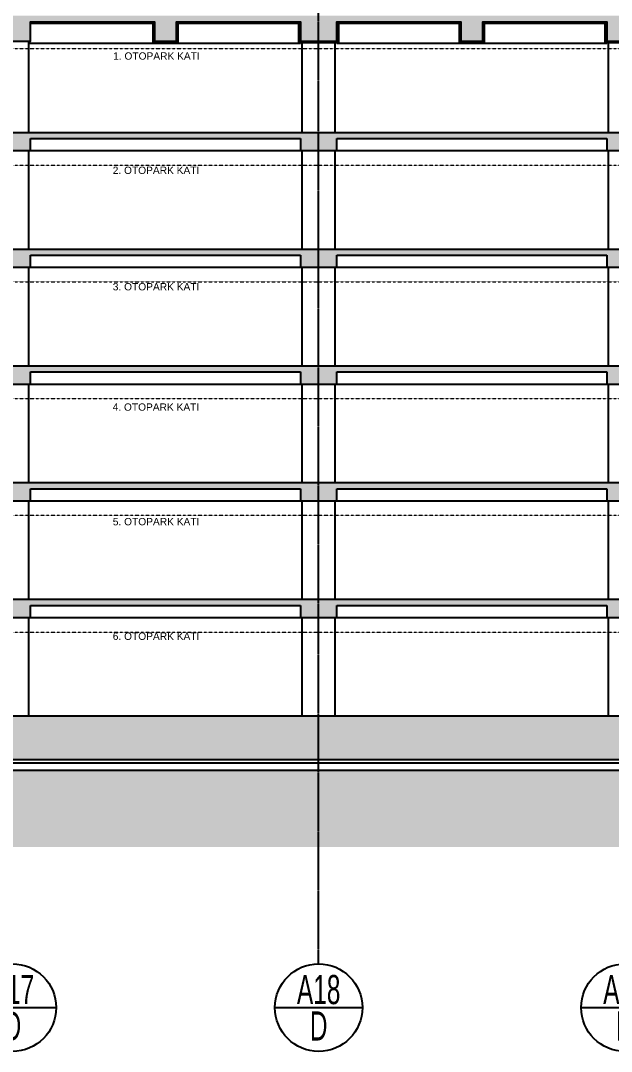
# Model space of a CAD drawing. Header units: centimetres. Extents: x -678439 to 71514, y -426864 to 8594.
# Drawn here: x 43532 to 45153, y 1200 to 4027 of the extents above; entities that cross this region are included whole.
import ezdxf
from ezdxf.enums import TextEntityAlignment as Align

# ---------------------------------------------------------------- set-up
doc = ezdxf.new("R2010")
doc.units = ezdxf.units.CM
doc.header["$LTSCALE"] = 0.01
doc.header["$MEASUREMENT"] = 0
for name, pattern in [('$0$CENTER', [50.8, 31.75, -6.35, 6.35, -6.35]), ('HIDDEN', [9.525, 6.35, -3.175]), ('HIDDEN2', [0.1875, 0.125, -0.0625]), ('K5LT_AXLED', [19.5, 15, -1.5, 1.5, -1.5])]:
    doc.linetypes.add(name, pattern=pattern)
doc.layers.get('0').update_dxf_attribs({"lineweight": 0})
for name, color, linetype in [('$0$V-0_Axis', 8, '$0$CENTER'), ('AR-Water Isolation', 1, 'HIDDEN2'), ('V-0_Elevation_015', 103, 'Continuous'), ('V-0_Hatch_Concrete', 252, 'Continuous'), ('V-0_Text_Axis_10', 132, 'Continuous'), ('V-0_Text_Tr', 7, 'Continuous'), ('V-2_Column', 160, 'Continuous'), ('V_DUVAR', 3, 'Continuous')]:
    doc.layers.add(name, color=color, linetype=linetype)
doc.layers.add('AG-Insulation_Heat_Rockwool', color=95, linetype='BATTING', lineweight=13)
doc.layers.add('AR-HIDDEN', color=9, linetype='HIDDEN', lineweight=18)
doc.styles.add('VIVA_100', font='arial.ttf', dxfattribs={"height": 20})
doc.styles.add('VIVA_200', font='arial.ttf', dxfattribs={"height": 50})
doc.linetypes.add('BATTING', pattern='A,0.0001,-0.1,[134,ltypeshp.shx,S=0.1,R=0,X=-0.1,Y=0],-0.2,[134,ltypeshp.shx,S=0.1,R=180,X=0.1,Y=0],-0.1', length=0.4001)

# ---------------------------------------------------------------- blocks, each defined once
blk = doc.blocks.new('V_AKS ETIKET')
at = {"layer": 'V-0_Text_Axis_10', "ltscale": 50}
blk.add_line((-60, 60), (60, 60), dxfattribs=at)
blk.add_circle((0, 60), 60, dxfattribs=at)
at = {"layer": 'V-0_Text_Axis_10', "style": 'VIVA_200', "width": 0.6}
for tag, p in [('AKS', (0, 52.8)), ('BLOK', (0, 2.9))]:
    blk.add_attdef(tag, text='', height=40, dxfattribs=at).set_placement(p, align=Align.BOTTOM_CENTER)

msp = doc.modelspace()

# ---------------------------------------------------------------- hatches: boundary and pattern name
at = {"ltscale": 0.3}
h = msp.add_hatch(dxfattribs=at)
h.set_pattern_fill('EARTH', color=16, scale=10)
h.set_pattern_definition([(3e-14, (-9498.566, -12628.464), (63.5, 63.5), [63.5, -63.5]), (3e-14, (-9498.566, -12604.65), (63.5, 63.5), [63.5, -63.5]), (3e-14, (-9498.566, -12580.84), (63.5, 63.5), [63.5, -63.5]), (90, (-9490.63, -12572.9), (-63.5, 63.5), [63.5, -63.5]), (90, (-9466.816, -12572.9), (-63.5, 63.5), [63.5, -63.5]), (90, (-9443, -12572.9), (-63.5, 63.5), [63.5, -63.5])])
h.paths.add_polyline_path([(51534.7, 5247), (50824.7, 5254.1), (50824.7, 2000), (50864.7, 2000), (50864.7, 1960), (50824.7, 1970), (41219.3, 1970), (41219.3, 1760), (51024.7, 1760), (51024.7, 5145), (51826.8, 5145), (51826.8, 5247)])
at = {"layer": 'V-0_Hatch_Concrete', "transparency": 33554534}
h = msp.add_hatch(color=256, dxfattribs=at)
h.dxf.hatch_style = 1
h.paths.add_polyline_path([(50804.7, 4885), (50724.7, 4885), (50179.7, 4885), (50179.7, 4835), (50279.7, 4835), (50279.7, 4870), (50724.7, 4870), (50724.7, 4835), (50764.7, 4835), (50764.7, 4040), (50179.7, 4040), (50179.7, 3970), (50279.7, 3970), (50279.7, 4023), (50724.7, 4023), (50724.7, 3970), (50764.7, 3970), (50764.7, 3720), (50179.7, 3720), (50179.7, 3670), (50279.7, 3670), (50279.7, 3703), (50724.7, 3703), (50724.7, 3670), (50764.7, 3670), (50764.7, 3400), (50179.7, 3400), (50179.7, 3350), (50279.7, 3350), (50279.7, 3383), (50724.7, 3383), (50724.7, 3350), (50764.7, 3350), (50764.7, 3080), (50179.7, 3080), (50179.7, 3030), (50279.7, 3030), (50279.7, 3063), (50724.7, 3063), (50724.7, 3030), (50764.7, 3030), (50764.7, 2760), (50179.7, 2760), (50179.7, 2710), (50279.7, 2710), (50279.7, 2743), (50724.7, 2743), (50724.7, 2710), (50764.7, 2710), (50764.7, 2440), (50179.7, 2440), (50179.7, 2390), (50279.7, 2390), (50279.7, 2423), (50724.7, 2423), (50724.7, 2390), (50764.7, 2390), (50764.7, 2120), (41219.3, 2120), (41219.3, 2000), (50804.7, 2000)])
h = msp.add_hatch(color=256, dxfattribs=at)
h.dxf.hatch_style = 1
h.paths.add_polyline_path([(48599.7, 4023), (48939.7, 4023), (48939.7, 3970), (48999.7, 3970), (48999.7, 4023), (49339.7, 4023), (49339.7, 3990), (49439.7, 3990), (49439.7, 4023), (49779.7, 4023), (49779.7, 3970), (49839.7, 3970), (49839.7, 4023), (49929.7, 4023), (49929.7, 4040), (41219.3, 4040), (41219.3, 4015), (41369.7, 4015), (41369.7, 3970), (41469.7, 3970), (41469.7, 4023), (41779.7, 4023), (41779.7, 3970), (41879.7, 3970), (41879.7, 4023), (42219.7, 4023), (42219.7, 3970), (42279.7, 3970), (42279.7, 4023), (42619.7, 4023), (42619.7, 3970), (42719.7, 3970), (42719.7, 4023), (43059.7, 4023), (43059.7, 3970), (43119.7, 3970), (43119.7, 4023), (43459.7, 4023), (43459.7, 3970), (43559.7, 3970), (43559.7, 4023), (43899.7, 4023), (43899.7, 3970), (43959.7, 3970), (43959.7, 4023), (44299.7, 4023), (44299.7, 3970), (44399.7, 3970), (44399.7, 4023), (44739.7, 4023), (44739.7, 3970), (44799.7, 3970), (44799.7, 4023), (45139.7, 4023), (45139.7, 3970), (45239.7, 3970), (45239.7, 4023), (45579.7, 4023), (45579.7, 3970), (45639.7, 3970), (45639.7, 4023), (45979.7, 4023), (45979.7, 3970), (46079.7, 3970), (46079.7, 4023), (46419.7, 4023), (46419.7, 3970), (46479.7, 3970), (46479.7, 4023), (46819.7, 4023), (46819.7, 3970), (46919.7, 3970), (46919.7, 4023), (47259.7, 4023), (47259.7, 3970), (47319.7, 3970), (47319.7, 4023), (47659.7, 4023), (47659.7, 3970), (47759.7, 3970), (47759.7, 4023), (48099.7, 4023), (48099.7, 3970), (48159.7, 3970), (48159.7, 4023), (48499.7, 4023), (48499.7, 3970), (48599.7, 3970)])
h.paths.add_polyline_path([(48599.7, 3703), (49339.7, 3703), (49339.7, 3670), (49439.7, 3670), (49439.7, 3703), (49869.7, 3703), (49869.7, 3670), (49929.7, 3670), (49929.7, 3720), (41219.3, 3720), (41219.3, 3703), (41359.7, 3703), (41359.7, 3670), (41469.7, 3670), (41469.7, 3703), (41779.7, 3703), (41779.7, 3670), (41879.7, 3670), (41879.7, 3703), (42619.7, 3703), (42619.7, 3670), (42719.7, 3670), (42719.7, 3703), (43459.7, 3703), (43459.7, 3670), (43559.7, 3670), (43559.7, 3703), (44299.7, 3703), (44299.7, 3670), (44399.7, 3670), (44399.7, 3703), (45139.7, 3703), (45139.7, 3670), (45239.7, 3670), (45239.7, 3703), (45979.7, 3703), (45979.7, 3670), (46079.7, 3670), (46079.7, 3703), (46819.7, 3703), (46819.7, 3670), (46919.7, 3670), (46919.7, 3703), (47659.7, 3703), (47659.7, 3670), (47759.7, 3670), (47759.7, 3703), (48499.7, 3703), (48499.7, 3670), (48599.7, 3670)])
h.paths.add_polyline_path([(48599.7, 3383), (49339.7, 3383), (49339.7, 3350), (49439.7, 3350), (49439.7, 3383), (49869.7, 3383), (49869.7, 3350), (49929.7, 3350), (49929.7, 3400), (41219.3, 3400), (41219.3, 3383), (41359.7, 3383), (41359.7, 3350), (41459.7, 3350), (41459.7, 3383), (41779.7, 3383), (41779.7, 3350), (41879.7, 3350), (41879.7, 3383), (42619.7, 3383), (42619.7, 3350), (42719.7, 3350), (42719.7, 3383), (43459.7, 3383), (43459.7, 3350), (43559.7, 3350), (43559.7, 3383), (44299.7, 3383), (44299.7, 3350), (44399.7, 3350), (44399.7, 3383), (45139.7, 3383), (45139.7, 3350), (45239.7, 3350), (45239.7, 3383), (45979.7, 3383), (45979.7, 3350), (46079.7, 3350), (46079.7, 3383), (46819.7, 3383), (46819.7, 3350), (46919.7, 3350), (46919.7, 3383), (47659.7, 3383), (47659.7, 3350), (47759.7, 3350), (47759.7, 3383), (48499.7, 3383), (48499.7, 3350), (48599.7, 3350)])
h.paths.add_polyline_path([(48599.7, 3063), (49339.7, 3063), (49339.7, 3030), (49439.7, 3030), (49439.7, 3063), (49869.7, 3063), (49869.7, 3030), (49929.7, 3030), (49929.7, 3080), (41219.3, 3080), (41219.3, 3063), (41359.7, 3063), (41359.7, 3030), (41459.7, 3030), (41459.7, 3063), (41779.7, 3063), (41779.7, 3030), (41879.7, 3030), (41879.7, 3063), (42619.7, 3063), (42619.7, 3030), (42719.7, 3030), (42719.7, 3063), (43459.7, 3063), (43459.7, 3030), (43559.7, 3030), (43559.7, 3063), (44299.7, 3063), (44299.7, 3030), (44399.7, 3030), (44399.7, 3063), (45139.7, 3063), (45139.7, 3030), (45239.7, 3030), (45239.7, 3063), (45979.7, 3063), (45979.7, 3030), (46079.7, 3030), (46079.7, 3063), (46819.7, 3063), (46819.7, 3030), (46919.7, 3030), (46919.7, 3063), (47659.7, 3063), (47659.7, 3030), (47759.7, 3030), (47759.7, 3063), (48499.7, 3063), (48499.7, 3030), (48599.7, 3030)])
h.paths.add_polyline_path([(48599.7, 2743), (49339.7, 2743), (49339.7, 2710), (49439.7, 2710), (49439.7, 2743), (49869.7, 2743), (49869.7, 2710), (49929.7, 2710), (49929.7, 2760), (41219.3, 2760), (41219.3, 2743), (41359.7, 2743), (41359.7, 2710), (41459.7, 2710), (41459.7, 2743), (41779.7, 2743), (41779.7, 2710), (41879.7, 2710), (41879.7, 2743), (42619.7, 2743), (42619.7, 2710), (42719.7, 2710), (42719.7, 2743), (43459.7, 2743), (43459.7, 2710), (43559.7, 2710), (43559.7, 2743), (44299.7, 2743), (44299.7, 2710), (44399.7, 2710), (44399.7, 2743), (45139.7, 2743), (45139.7, 2710), (45239.7, 2710), (45239.7, 2743), (45979.7, 2743), (45979.7, 2710), (46079.7, 2710), (46079.7, 2743), (46819.7, 2743), (46819.7, 2710), (46919.7, 2710), (46919.7, 2743), (47659.7, 2743), (47659.7, 2710), (47759.7, 2710), (47759.7, 2743), (48499.7, 2743), (48499.7, 2710), (48599.7, 2710)])
h.paths.add_polyline_path([(48599.7, 2423), (49339.7, 2423), (49339.7, 2390), (49439.7, 2390), (49439.7, 2423), (49869.7, 2423), (49869.7, 2390), (49929.7, 2390), (49929.7, 2440), (41219.3, 2440), (41219.3, 2423), (41359.7, 2423), (41359.7, 2390), (41459.7, 2390), (41459.7, 2423), (41779.7, 2423), (41779.7, 2390), (41879.7, 2390), (41879.7, 2423), (42619.7, 2423), (42619.7, 2390), (42719.7, 2390), (42719.7, 2423), (43459.7, 2423), (43459.7, 2390), (43559.7, 2390), (43559.7, 2423), (44299.7, 2423), (44299.7, 2390), (44399.7, 2390), (44399.7, 2423), (45139.7, 2423), (45139.7, 2390), (45239.7, 2390), (45239.7, 2423), (45979.7, 2423), (45979.7, 2390), (46079.7, 2390), (46079.7, 2423), (46819.7, 2423), (46819.7, 2390), (46919.7, 2390), (46919.7, 2423), (47659.7, 2423), (47659.7, 2390), (47759.7, 2390), (47759.7, 2423), (48499.7, 2423), (48499.7, 2390), (48599.7, 2390)])

# ---------------------------------------------------------------- linework, layer by layer
at = {"layer": '$0$V-0_Axis'}
msp.add_line((44349.7, 1440), (44349.7, 8296.2), dxfattribs=at)
at = {"layer": 'AG-Insulation_Heat_Rockwool', "ltscale": 0.6}
msp.add_lwpolyline([(43559.7, 4020.5), (43897.2, 4020.5), (43897.2, 3967.5), (43962.2, 3967.5), (43962.2, 4020.5), (44297.2, 4020.5), (44297.2, 3967.5), (44402.2, 3967.5), (44402.2, 4020.5), (44737.2, 4020.5), (44737.2, 3967.5), (44802.2, 3967.5), (44802.2, 4020.5), (45137.2, 4020.5), (45137.2, 3967.5), (45242.2, 3967.5)], dxfattribs=at)
at = {"layer": 'AG-Insulation_Heat_Rockwool', "linetype": 'Continuous', "ltscale": 1.2}
msp.add_lwpolyline([(45244.7, 3965), (45134.7, 3965), (45134.7, 4018), (44804.7, 4018), (44804.7, 3965), (44734.7, 3965), (44734.7, 4018), (44404.7, 4018), (44404.7, 3965), (44294.7, 3965), (44294.7, 4018), (43964.7, 4018), (43964.7, 3965), (43894.7, 3965), (43894.7, 4018), (43559.7, 4018)], dxfattribs=at)
at = {"layer": 'AR-HIDDEN', "color": 1, "linetype": 'K5LT_AXLED', "transparency": 33554687}
for points in [[(41219.3, 3950), (49909.7, 3950)], [(41219.3, 3630), (49909.7, 3630)], [(41219.3, 3310), (49909.7, 3310)], [(41219.3, 2990), (49909.7, 2990)], [(41219.3, 2670), (49909.7, 2670)], [(41219.3, 2350), (49909.7, 2350)]]:
    msp.add_lwpolyline(points, dxfattribs=at)
at = {"layer": 'AR-Water Isolation', "ltscale": 6, "const_width": 0.3}
msp.add_lwpolyline([(50804.8, 1990.2), (41219.3, 1990.2)], dxfattribs=at)
at = {"layer": 'AR-Water Isolation', "linetype": 'Continuous', "ltscale": 2.5}
for points in [[(50804.8, 1990.3), (41219.3, 1990.3)], [(50804.8, 1990), (41219.3, 1990)]]:
    msp.add_lwpolyline(points, dxfattribs=at)
at = {"layer": 'V-0_Elevation_015', "ltscale": 0.3}
for p, q in [((43554.7, 3720), (43554.7, 3970)), ((43554.7, 3965), (44299.7, 3965)), ((44304.7, 3720), (44304.7, 3965)), ((44394.7, 3720), (44394.7, 3965)), ((44399.7, 3965), (45139.7, 3965)), ((45144.7, 3720), (45144.7, 3965)), ((43554.7, 3400), (43554.7, 3670)), ((43559.7, 3670), (44299.7, 3670)), ((44304.7, 3400), (44304.7, 3670)), ((44394.7, 3400), (44394.7, 3670)), ((44399.7, 3670), (45139.7, 3670)), ((45144.7, 3400), (45144.7, 3670)), ((43554.7, 3080), (43554.7, 3350)), ((43559.7, 3350), (44299.7, 3350)), ((44304.7, 3080), (44304.7, 3350)), ((44394.7, 3080), (44394.7, 3350)), ((44399.7, 3350), (45139.7, 3350)), ((45144.7, 3080), (45144.7, 3350)), ((43554.7, 2760), (43554.7, 3030)), ((43559.7, 3030), (44299.7, 3030)), ((44304.7, 2760), (44304.7, 3030)), ((44394.7, 2760), (44394.7, 3030)), ((44399.7, 3030), (45139.7, 3030)), ((45144.7, 2760), (45144.7, 3030)), ((43554.7, 2440), (43554.7, 2710)), ((43559.7, 2710), (44299.7, 2710)), ((44304.7, 2440), (44304.7, 2710)), ((44394.7, 2440), (44394.7, 2710)), ((44399.7, 2710), (45139.7, 2710)), ((45144.7, 2440), (45144.7, 2710)), ((43554.7, 2120), (43554.7, 2390)), ((43559.7, 2390), (44299.7, 2390)), ((44304.7, 2120), (44304.7, 2390)), ((44394.7, 2120), (44394.7, 2390)), ((44399.7, 2390), (45139.7, 2390)), ((45144.7, 2120), (45144.7, 2390))]:
    msp.add_line(p, q, dxfattribs=at)
at = {"layer": 'V-2_Column', "ltscale": 200, "transparency": 33554687}
for p, q in [((41219.3, 3720), (49929.7, 3720)), ((43559.7, 3703), (44299.7, 3703)), ((44399.7, 3703), (45139.7, 3703)), ((41219.3, 3400), (49929.7, 3400)), ((43559.7, 3383), (44299.7, 3383)), ((44399.7, 3383), (45139.7, 3383)), ((41219.3, 3080), (49929.7, 3080)), ((43559.7, 3063), (44299.7, 3063)), ((44399.7, 3063), (45139.7, 3063)), ((41219.3, 2760), (49929.7, 2760)), ((43559.7, 2743), (44299.7, 2743)), ((44399.7, 2743), (45139.7, 2743)), ((41219.3, 2440), (49929.7, 2440)), ((43559.7, 2423), (44299.7, 2423)), ((44399.7, 2423), (45139.7, 2423)), ((41219.3, 2120), (50764.7, 2120)), ((41219.3, 2000), (50804.7, 2000))]:
    msp.add_line(p, q, dxfattribs=at)
for points in [[(43459.7, 3970), (43559.7, 3970), (43559.7, 4023), (43899.7, 4023), (43899.7, 3970), (43959.7, 3970), (43959.7, 4023), (44299.7, 4023), (44299.7, 3970), (44399.7, 3970), (44399.7, 4023), (44739.7, 4023), (44739.7, 3970), (44799.7, 3970), (44799.7, 4023), (45139.7, 4023), (45139.7, 3970), (45239.7, 3970)], [(43459.7, 3703), (43459.7, 3670), (43559.7, 3670), (43559.7, 3703)], [(44299.7, 3703), (44299.7, 3670), (44399.7, 3670), (44399.7, 3703)], [(45139.7, 3703), (45139.7, 3670), (45239.7, 3670), (45239.7, 3703)], [(43459.7, 3383), (43459.7, 3350), (43559.7, 3350), (43559.7, 3383)], [(44299.7, 3383), (44299.7, 3350), (44399.7, 3350), (44399.7, 3383)], [(45139.7, 3383), (45139.7, 3350), (45239.7, 3350), (45239.7, 3383)], [(43459.7, 3063), (43459.7, 3030), (43559.7, 3030), (43559.7, 3063)], [(44299.7, 3063), (44299.7, 3030), (44399.7, 3030), (44399.7, 3063)], [(45139.7, 3063), (45139.7, 3030), (45239.7, 3030), (45239.7, 3063)], [(43459.7, 2743), (43459.7, 2710), (43559.7, 2710), (43559.7, 2743)], [(44299.7, 2743), (44299.7, 2710), (44399.7, 2710), (44399.7, 2743)], [(45139.7, 2743), (45139.7, 2710), (45239.7, 2710), (45239.7, 2743)], [(43459.7, 2423), (43459.7, 2390), (43559.7, 2390), (43559.7, 2423)], [(44299.7, 2423), (44299.7, 2390), (44399.7, 2390), (44399.7, 2423)], [(45139.7, 2423), (45139.7, 2390), (45239.7, 2390), (45239.7, 2423)], [(50824.7, 1990), (41219.3, 1990)], [(50824.7, 1970), (41219.3, 1970)]]:
    msp.add_lwpolyline(points, dxfattribs=at)

# ---------------------------------------------------------------- block references
at = {"layer": 'V_DUVAR', "transparency": 33554687, "xscale": 2, "yscale": 2, "zscale": 2}
for p, values in [((43509.7, 1200), {'BLOK': 'D', 'AKS': 'A17'}), ((44349.7, 1200), {'BLOK': 'D', 'AKS': 'A18'}), ((45189.7, 1200), {'BLOK': 'D', 'AKS': 'A19'})]:
    msp.add_blockref('V_AKS ETIKET', p, dxfattribs=at).add_auto_attribs(values)

# ---------------------------------------------------------------- texts
at = {"layer": 'V-0_Text_Tr', "char_height": 20, "attachment_point": 1, "rotation": 0.009, "style": 'VIVA_100'}
for s, insert in [('\\pi91.134,l80,t231.13;1. OTOPARK KATI', (43614.8, 3939.4)), ('\\pi90.022,l80,t230.02;2. OTOPARK KATI', (43614.8, 3626)), ('\\pi90.2,l80,t230.2;3. OTOPARK KATI', (43614.8, 3306.8)), ('\\pi89.79,l80,t229.79;4. OTOPARK KATI', (43614.8, 2976.8)), ('\\pi90.193,l80,t230.19;5. OTOPARK KATI', (43614.8, 2662.6)), ('\\pi90.138,l80,t230.14;6. OTOPARK KATI', (43614.8, 2348.3))]:
    msp.add_mtext_dynamic_manual_height_columns(s, width=554.26, gutter_width=1000, heights=[240.4], dxfattribs=dict(at, insert=insert))

doc.saveas('drawing.dxf')
